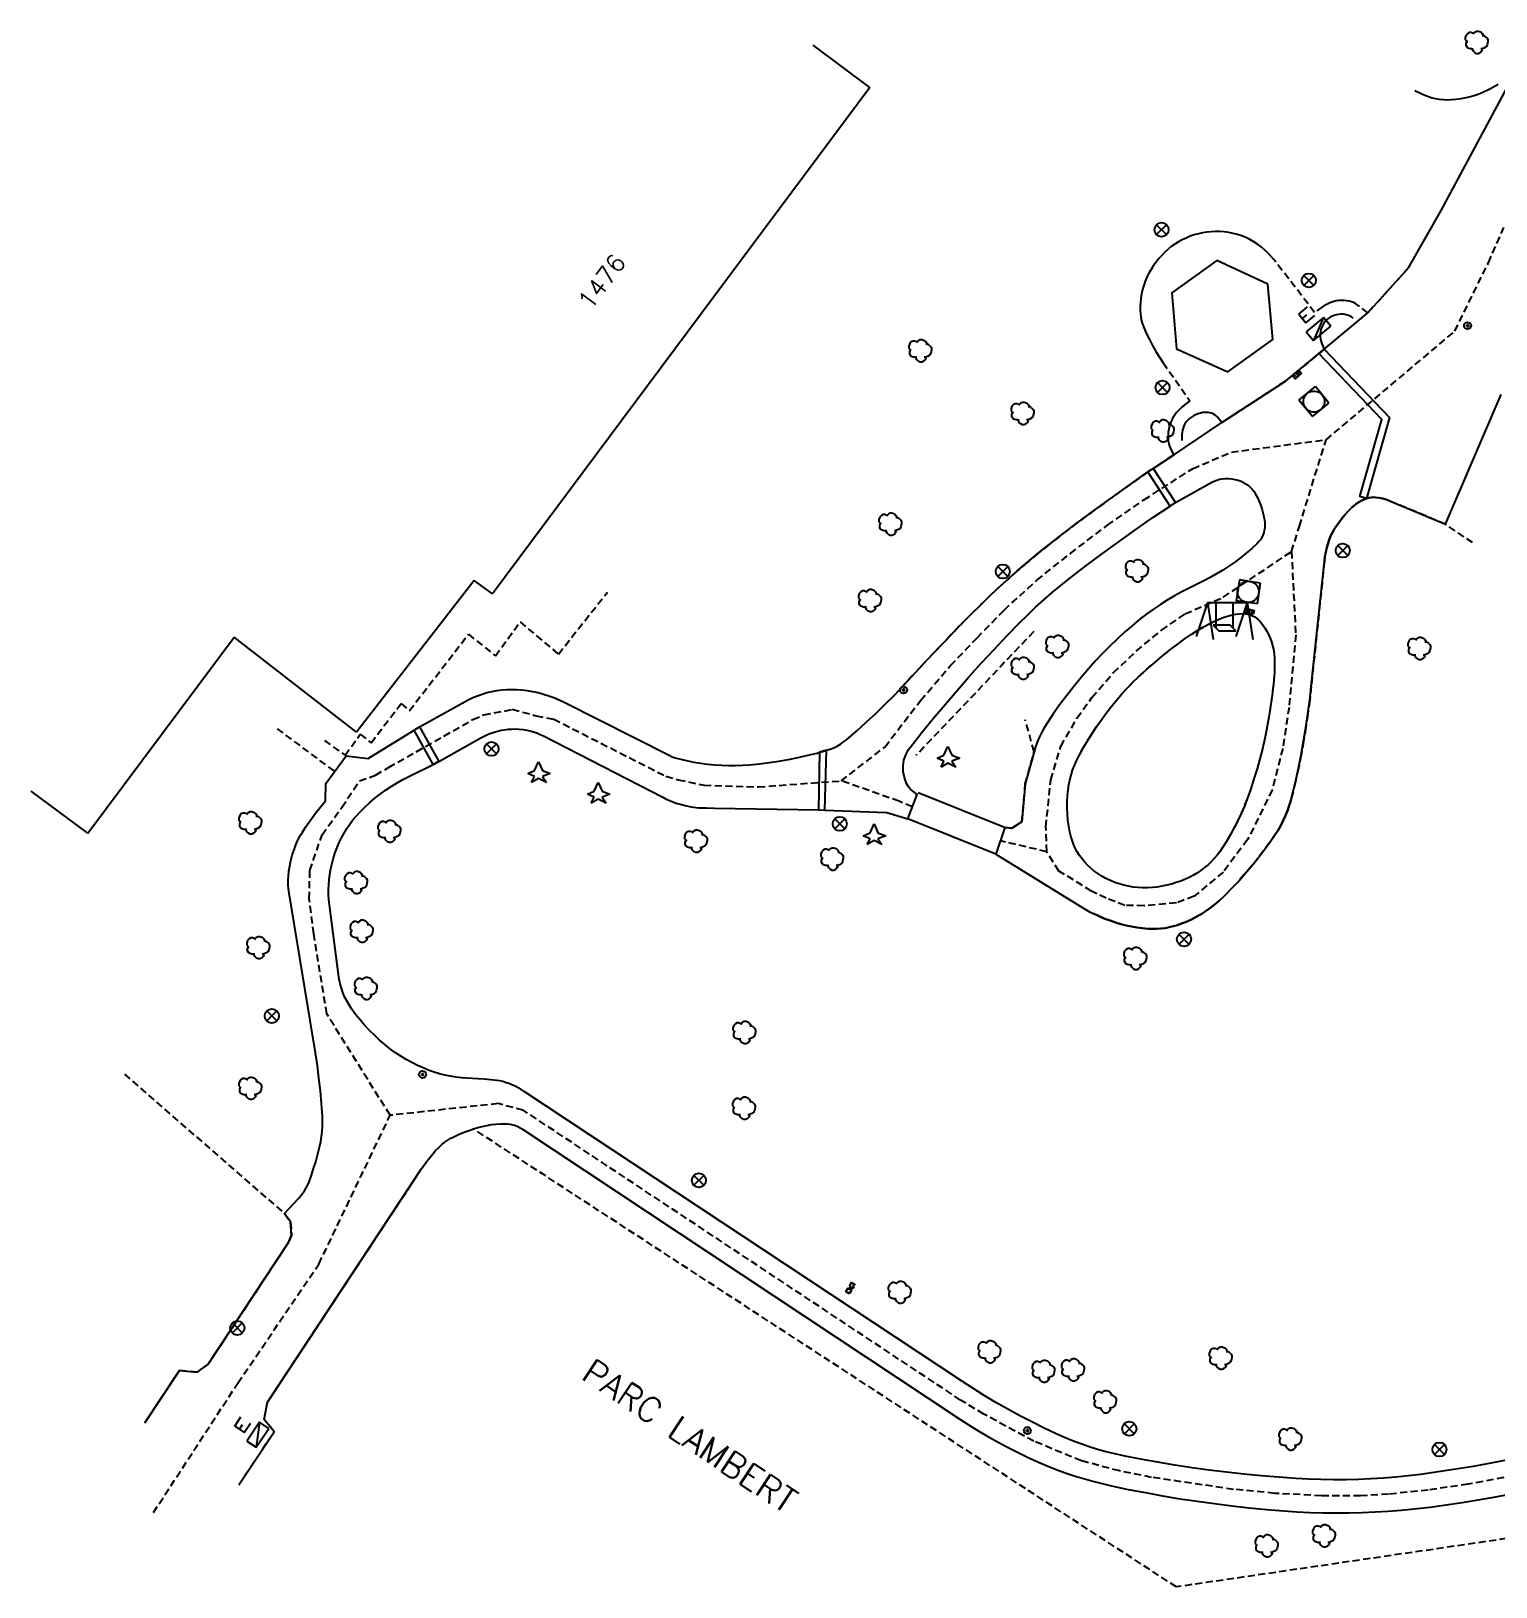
# Model space of a CAD drawing. Header units: millimetres. Extents: x 156012 to 156982, y 123000 to 124000.
# Drawn here: x 156310.9 to 156414.6, y 123862.1 to 123972.1 of the extents above; entities that cross this region are included whole.
import ezdxf
from ezdxf.enums import TextEntityAlignment as Align

# ---------------------------------------------------------------- set-up
doc = ezdxf.new("R2010")
doc.units = ezdxf.units.MM
doc.linetypes.add('DASHED', pattern=[0.75, 0.5, -0.25])
doc.layers.get('0').update_dxf_attribs({"linetype": 'CONTINUOUS'})
for name, color, linetype in [('W0004', 5, 'CONTINUOUS'), ('W0070', 7, 'DASHED'), ('W0071', 7, 'CONTINUOUS'), ('W0100', 7, 'CONTINUOUS'), ('W0103', 1, 'CONTINUOUS'), ('W0105', 7, 'CONTINUOUS'), ('W0112', 1, 'DASHED'), ('W0300', 7, 'CONTINUOUS'), ('W0301', 7, 'CONTINUOUS'), ('W0303', 7, 'CONTINUOUS'), ('W0400', 7, 'CONTINUOUS'), ('W0420', 7, 'CONTINUOUS'), ('W0425', 7, 'CONTINUOUS'), ('W0430', 7, 'CONTINUOUS'), ('W0469', 7, 'CONTINUOUS'), ('W0856', 7, 'CONTINUOUS'), ('W0927', 7, 'CONTINUOUS'), ('W0989', 7, 'CONTINUOUS'), ('W0991', 7, 'CONTINUOUS')]:
    doc.layers.add(name, color=color, linetype=linetype)
doc.styles.get("Standard").update_dxf_attribs({"font": 'romans.shx', "width": 0.85})

# ---------------------------------------------------------------- blocks, each defined once
blk = doc.blocks.new('T856')
for p, q in [((-0.125, 0), (0.125, 0)), ((0, 0.125), (0, -0.125))]:
    blk.add_line(p, q)
blk.add_ellipse((0, 0), major_axis=(-0.177, 0.177), ratio=1, start_param=3.9269908, end_param=10.2101761)
blk = doc.blocks.new('T300')
for p, q in [((-0.8, 0.51), (-0.86, 0.34)), ((-0.86, 0.34), (-0.86, 0.17)), ((-0.86, 0.17), (-0.74, 0.06)), ((-0.69, 0.63), (-0.8, 0.51)), ((-0.8, -0.06), (-0.74, 0.06)), ((-0.74, 0.06), (-0.69, 0.11)), ((-0.57, 0.69), (-0.69, 0.63)), ((-0.46, 0.69), (-0.57, 0.69)), ((-0.29, 0.63), (-0.46, 0.69)), ((-0.29, 0.63), (-0.17, 0.74)), ((-0.23, 0.57), (-0.29, 0.63)), ((-0.17, 0.74), (-0.06, 0.8)), ((-0.06, 0.8), (0.06, 0.8)), ((0.06, 0.8), (0.23, 0.74)), ((0.23, 0.74), (0.34, 0.63)), ((0.34, 0.63), (0.4, 0.51)), ((0.46, 0.46), (0.34, 0.46)), ((0.4, 0.51), (0.4, 0.46)), ((0.57, 0.4), (0.46, 0.46)), ((0.57, 0.4), (0.69, 0.29)), ((0.69, 0.29), (0.74, 0.17)), ((0.74, 0.06), (0.69, -0.17)), ((0.74, 0.17), (0.74, 0.06)), ((-0.8, -0.17), (-0.8, -0.06)), ((-0.8, -0.23), (-0.8, -0.17)), ((-0.74, -0.34), (-0.8, -0.23)), ((-0.69, -0.4), (-0.74, -0.34)), ((-0.51, -0.46), (-0.69, -0.4)), ((-0.4, -0.46), (-0.51, -0.46)), ((-0.4, -0.46), (-0.34, -0.46)), ((-0.34, -0.46), (-0.34, -0.4)), ((-0.34, -0.51), (-0.34, -0.46)), ((-0.29, -0.63), (-0.34, -0.51)), ((-0.17, -0.74), (-0.29, -0.63)), ((-0.06, -0.8), (-0.17, -0.74)), ((0.06, -0.8), (-0.06, -0.8)), ((0.17, -0.74), (0.06, -0.8)), ((0.23, -0.69), (0.17, -0.74)), ((0.29, -0.46), (0.23, -0.46)), ((0.29, -0.63), (0.23, -0.69)), ((0.46, -0.4), (0.29, -0.46)), ((0.34, -0.51), (0.29, -0.63)), ((0.34, -0.51), (0.34, -0.46)), ((0.57, -0.34), (0.46, -0.4)), ((0.63, -0.29), (0.57, -0.34)), ((0.69, -0.17), (0.63, -0.29))]:
    blk.add_line(p, q)
blk = doc.blocks.new('T469')
at = {"color": 0, "linetype": 'Continuous', "flags": 128}
for points in [[(-0.35, 0.35), (0.35, -0.35)], [(-0.35, -0.35), (0.35, 0.35)]]:
    blk.add_lwpolyline(points, dxfattribs=at)
at = {"color": 0, "linetype": 'Continuous'}
blk.add_circle((0, 0), 0.5, dxfattribs=at)
blk = doc.blocks.new('T420')
for p, q in [((0.75, 0.75), (-0.75, 0.75)), ((-0.75, 0.75), (-0.75, -0.75)), ((0.75, 0.75), (0.75, -0.75)), ((0.75, -0.75), (-0.75, -0.75))]:
    blk.add_line(p, q)
blk.add_ellipse((0, 0), major_axis=(-0.53, 0.53), ratio=1, start_param=3.926991, end_param=10.210176)
blk = doc.blocks.new('T400')
for p, q in [((-0.15, 0.3), (0.15, 0.3)), ((-0.15, -0.25), (-0.15, 0.3)), ((-0.15, 0.15), (0.15, 0.15)), ((-0.15, 0), (0.15, 0)), ((0.15, 0.3), (0.15, -0.25)), ((-0.15, -0.15), (0.15, -0.15)), ((-0.15, -0.25), (-0.15, -0.3)), ((-0.15, -0.3), (0.15, -0.3)), ((0.15, -0.3), (0.15, -0.25))]:
    blk.add_line(p, q)
blk = doc.blocks.new('t430')
at = {"flags": 128}
for points in [[(-0.4, 2.1), (0.4, 2.1)], [(-0.4, 2.1), (-0.4, 1.3)], [(-0.4, 1.7), (0, 1.7)], [(-0.4, 1.3), (0.4, 1.3)], [(0.8, 0.8), (-0.8, 0.8)], [(-0.8, 0.8), (-0.8, 0)], [(0.8, 0.8), (-0.8, 0)], [(-0.8, 0), (0.8, 0)], [(0.8, 0), (0.8, 0.8)]]:
    blk.add_lwpolyline(points, dxfattribs=at)
blk = doc.blocks.new('T301')
for p, q in [((-0.8, 0.51), (-0.86, 0.34)), ((-0.86, 0.34), (-0.86, 0.17)), ((-0.86, 0.17), (-0.74, 0.06)), ((-0.69, 0.63), (-0.8, 0.51)), ((-0.8, -0.06), (-0.74, 0.06)), ((-0.74, 0.06), (-0.69, 0.11)), ((-0.57, 0.69), (-0.69, 0.63)), ((-0.46, 0.69), (-0.57, 0.69)), ((-0.29, 0.63), (-0.46, 0.69)), ((-0.29, 0.63), (-0.17, 0.74)), ((-0.23, 0.57), (-0.29, 0.63)), ((-0.17, 0.74), (-0.06, 0.8)), ((-0.06, 0.8), (0.06, 0.8)), ((0.06, 0.8), (0.23, 0.74)), ((0.23, 0.74), (0.34, 0.63)), ((0.34, 0.63), (0.4, 0.51)), ((0.46, 0.46), (0.34, 0.46)), ((0.4, 0.51), (0.4, 0.46)), ((0.57, 0.4), (0.46, 0.46)), ((0.57, 0.4), (0.69, 0.29)), ((0.69, 0.29), (0.74, 0.17)), ((0.74, 0.06), (0.69, -0.17)), ((0.74, 0.17), (0.74, 0.06)), ((-0.8, -0.17), (-0.8, -0.06)), ((-0.8, -0.23), (-0.8, -0.17)), ((-0.74, -0.34), (-0.8, -0.23)), ((-0.69, -0.4), (-0.74, -0.34)), ((-0.51, -0.46), (-0.69, -0.4)), ((-0.4, -0.46), (-0.51, -0.46)), ((-0.4, -0.46), (-0.34, -0.46)), ((-0.34, -0.46), (-0.34, -0.4)), ((-0.34, -0.51), (-0.34, -0.46)), ((-0.29, -0.63), (-0.34, -0.51)), ((-0.17, -0.74), (-0.29, -0.63)), ((-0.06, -0.8), (-0.17, -0.74)), ((0.06, -0.8), (-0.06, -0.8)), ((0.17, -0.74), (0.06, -0.8)), ((0.23, -0.69), (0.17, -0.74)), ((0.29, -0.46), (0.23, -0.46)), ((0.29, -0.63), (0.23, -0.69)), ((0.46, -0.4), (0.29, -0.46)), ((0.34, -0.51), (0.29, -0.63)), ((0.34, -0.51), (0.34, -0.46)), ((0.57, -0.34), (0.46, -0.4)), ((0.63, -0.29), (0.57, -0.34)), ((0.69, -0.17), (0.63, -0.29))]:
    blk.add_line(p, q)
blk = doc.blocks.new('T303')
for p, q in [((-0.77, 0), (-0.28, 0.21)), ((-0.28, -0.21), (-0.77, 0)), ((-0.28, 0.21), (0, 0.83)), ((0, 0.83), (0.28, 0.21)), ((0.28, 0.21), (0.83, 0)), ((0.83, 0), (0.28, -0.21)), ((-0.49, -0.63), (-0.28, -0.21)), ((0, -0.35), (-0.49, -0.63)), ((0.56, -0.63), (0, -0.35)), ((0.28, -0.21), (0.56, -0.63))]:
    blk.add_line(p, q)
blk = doc.blocks.new('T425')
for p, q in [((-0.15, 0.6), (0.15, 0.6)), ((-0.15, 0.6), (-0.15, 0.3)), ((-0.15, 0.3), (0.15, 0.3)), ((-0.15, 0.15), (0.15, 0.15)), ((-0.15, -0.15), (-0.15, 0.15)), ((0, 0.45), (0.15, 0.45)), ((0.15, 0.45), (0.15, 0.3)), ((0.15, 0.15), (0.15, -0.15)), ((0.15, -0.15), (-0.15, -0.15))]:
    blk.add_line(p, q)
blk.add_ellipse((0, 0), major_axis=(-0.106, 0.106), ratio=1, start_param=3.926991, end_param=10.210176)
blk = doc.blocks.new('T927')
for p, q in [((-1.4, 1.4), (-2.2, -1)), ((-1.4, 1.4), (-1, -1.2)), ((-1.4, 1.4), (1.4, 1.4)), ((-0.8, 1.4), (-0.8, -0.4)), ((0.4, 1.4), (0.4, -0.4)), ((1.4, 1.4), (0.6, -1)), ((1.4, 1.4), (1.8, -1.2)), ((-1, -0.2), (-0.6, -0.6)), ((0.2, -0.2), (-1, -0.2)), ((-0.6, -0.6), (0.6, -0.6)), ((0.6, -0.6), (0.2, -0.2))]:
    blk.add_line(p, q)

msp = doc.modelspace()

# ---------------------------------------------------------------- linework, layer by layer
at = {"layer": 'W0004'}
for points in [[(156402.04, 123949.33), (156402.42, 123949.64), (156407.04, 123944.81), (156405.42, 123939.08), (156404.94, 123939.22), (156406.49, 123944.67)], [(156390.31, 123941.21), (156391.89, 123938.8), (156391.52, 123938.55), (156389.95, 123940.96)], [(156338.41, 123922.92), (156339.79, 123920.48), (156339.39, 123920.27), (156338.03, 123922.7)], [(156367.09, 123917.04), (156367.22, 123921.27), (156366.71, 123921.13), (156366.65, 123917.05)]]:
    msp.add_lwpolyline(points, close=True, dxfattribs=at)
at = {"layer": 'W0070'}
for points in [[(156319.59, 123867.35), (156325.57, 123876.51), (156331.3, 123884.93), (156336.34, 123895.45), (156331.86, 123902.63), (156330.94, 123908.28), (156330.62, 123910.76), (156330.66, 123912.77), (156331.52, 123915.29), (156332.92, 123917.23), (156334.17, 123919.11), (156335.31, 123919.51), (156336.23, 123920.06), (156342.2, 123923.44), (156342.97, 123923.79), (156344.44, 123924.05), (156344.98, 123924.17), (156346.66, 123923.72), (156347.91, 123923.48), (156355.85, 123919.43), (156356.72, 123919.19), (156358.56, 123918.8), (156362.37, 123918.68), (156368.25, 123919.11), (156371.33, 123921.5), (156373.87, 123924.8), (156375.99, 123927.27), (156377.86, 123929.22), (156379.77, 123931.19), (156382.09, 123933.3), (156384.46, 123935.2), (156387.08, 123937.19), (156389.66, 123938.99), (156393.11, 123941.19), (156395.85, 123942.37), (156402.55, 123943.24), (156411.66, 123950.92), (156414.03, 123955.76), (156415.13, 123958.25)], [(156400.11, 123935.33), (156400.4, 123929.44), (156399.93, 123924.31), (156399.48, 123921.41), (156398.74, 123918.48), (156397, 123914.95), (156395.27, 123912.66), (156393.22, 123910.95), (156391.96, 123910.47), (156389.67, 123910.27), (156388.32, 123910.3), (156387, 123910.8), (156385.95, 123911.31), (156383.65, 123912.73), (156382.79, 123914.1), (156382.73, 123915.85), (156383.07, 123919.18), (156383.78, 123921.55), (156384.93, 123923.54), (156385.98, 123925), (156387.5, 123926.75), (156389.12, 123928.29), (156390.91, 123929.77), (156392.58, 123930.92), (156395.28, 123932.1), (156400.11, 123935.33), (156400.66, 123937.12), (156402.55, 123943.24)], [(156373.29, 123917.28), (156372.34, 123917.67), (156368.25, 123919.11)], [(156382.79, 123914.1), (156379.51, 123914.86)], [(156415.12, 123869.82), (156412.6, 123869.36), (156409.77, 123868.94), (156406.97, 123868.65), (156404.99, 123868.53), (156402.22, 123868.54), (156398.92, 123868.71), (156396, 123868.99), (156390.21, 123869.84), (156387.93, 123870.3), (156385.24, 123871.01), (156381.87, 123872.4), (156378.34, 123874.31), (156376.69, 123875.31), (156345.76, 123895.81), (156343.98, 123896.28), (156336.34, 123895.45)]]:
    msp.add_lwpolyline(points, dxfattribs=at)
at = {"layer": 'W0071'}
for points in [[(156318.98, 123873.69), (156321.43, 123877.4), (156322.69, 123877.28), (156323.47, 123877.85), (156329.15, 123886.45), (156329.37, 123886.98), (156329.29, 123887.92), (156328.86, 123888.5), (156329.86, 123889.57), (156330.01, 123889.74), (156330.15, 123889.93), (156330.28, 123890.12), (156330.4, 123890.32), (156330.51, 123890.53), (156330.6, 123890.75), (156330.77, 123891.21), (156330.93, 123891.68), (156331.08, 123892.15), (156331.21, 123892.63), (156331.33, 123893.11), (156331.43, 123893.59), (156331.49, 123893.95), (156331.53, 123894.3), (156331.56, 123894.66), (156331.56, 123895.02), (156331.55, 123895.38), (156331.49, 123896.28), (156331.41, 123897.18), (156331.3, 123898.08), (156331.19, 123898.98), (156331.05, 123899.87), (156329.2, 123911.17), (156329.16, 123911.47), (156329.13, 123911.78), (156329.13, 123912.09), (156329.14, 123912.4), (156329.18, 123912.71), (156329.24, 123913.1), (156329.32, 123913.48), (156329.42, 123913.86), (156329.54, 123914.23), (156329.68, 123914.59), (156329.77, 123914.83), (156329.88, 123915.05), (156330, 123915.27), (156330.13, 123915.49), (156330.35, 123915.83), (156330.58, 123916.17), (156330.82, 123916.5), (156331.07, 123916.82), (156331.76, 123917.69), (156331.8, 123918.92), (156333.23, 123920.88), (156334.79, 123920.7), (156338.03, 123922.7), (156338.41, 123922.92), (156341.64, 123924.73), (156341.91, 123924.87), (156342.19, 123925), (156342.51, 123925.13), (156342.85, 123925.25), (156343.19, 123925.35), (156343.53, 123925.43), (156343.88, 123925.5), (156344.23, 123925.54), (156344.58, 123925.57), (156344.93, 123925.58), (156345.29, 123925.58), (156345.64, 123925.55), (156346.03, 123925.5), (156346.42, 123925.44), (156346.8, 123925.35), (156347.18, 123925.25), (156347.56, 123925.13), (156347.93, 123925), (156348.29, 123924.84), (156348.64, 123924.68), (156356.07, 123920.92), (156356.25, 123920.84), (156356.42, 123920.77), (156356.6, 123920.72), (156357.01, 123920.61), (156357.41, 123920.52), (156357.82, 123920.44), (156358.31, 123920.36), (156358.8, 123920.29), (156359.3, 123920.24), (156359.79, 123920.21), (156360.29, 123920.2), (156360.78, 123920.2), (156361.28, 123920.22), (156361.77, 123920.25), (156362.46, 123920.32), (156363.15, 123920.41), (156363.83, 123920.51), (156364.52, 123920.63), (156365.2, 123920.76), (156365.88, 123920.92), (156366.55, 123921.08), (156367.22, 123921.27), (156367.47, 123921.35), (156367.72, 123921.45), (156367.97, 123921.57), (156368.2, 123921.71), (156368.42, 123921.86), (156368.63, 123922.02), (156369.33, 123922.63), (156370.02, 123923.25), (156370.7, 123923.88), (156371.36, 123924.53), (156372.01, 123925.18), (156372.65, 123925.86), (156373.79, 123927.09), (156374.71, 123928.08), (156375.65, 123929.05), (156376.58, 123930.02), (156377.53, 123930.99), (156378.12, 123931.57), (156378.72, 123932.15), (156379.33, 123932.73), (156379.95, 123933.29), (156380.68, 123933.94), (156381.43, 123934.58), (156382.18, 123935.21), (156382.95, 123935.82), (156383.72, 123936.43), (156384.95, 123937.36), (156386.19, 123938.28), (156387.43, 123939.18), (156388.69, 123940.08), (156389.95, 123940.96), (156390.31, 123941.21), (156391.76, 123942.16), (156395.17, 123944.45), (156399.67, 123947.39), (156402.42, 123949.64), (156405.5, 123952.21), (156408.38, 123955.39), (156410.69, 123959.46), (156416.37, 123970.04)], [(156415.43, 123871.09), (156414.2, 123870.85), (156412.96, 123870.62), (156411.73, 123870.41), (156410.49, 123870.22), (156409.24, 123870.05), (156408.37, 123869.95), (156407.49, 123869.86), (156406.61, 123869.79), (156405.72, 123869.73), (156404.84, 123869.7), (156403.96, 123869.67), (156403.07, 123869.67), (156402.19, 123869.68), (156401.31, 123869.71), (156400.42, 123869.76), (156399.19, 123869.85), (156397.97, 123869.95), (156396.74, 123870.07), (156395.51, 123870.2), (156394.29, 123870.35), (156393.07, 123870.52), (156391.85, 123870.71), (156390.64, 123870.91), (156389.42, 123871.13), (156388.21, 123871.36), (156387.6, 123871.5), (156386.99, 123871.65), (156386.39, 123871.81), (156385.79, 123872), (156385.2, 123872.2), (156384.62, 123872.42), (156384.04, 123872.66), (156383.46, 123872.92), (156382.6, 123873.33), (156381.73, 123873.76), (156380.88, 123874.2), (156380.04, 123874.66), (156379.2, 123875.14), (156378.37, 123875.63), (156377.56, 123876.14), (156376.75, 123876.66), (156345.81, 123897.14), (156345.61, 123897.27), (156345.39, 123897.39), (156345.18, 123897.51), (156344.96, 123897.61), (156344.74, 123897.7), (156344.51, 123897.78), (156344.31, 123897.84), (156344.1, 123897.88), (156343.89, 123897.92), (156343.44, 123897.97), (156342.99, 123898.01), (156342.54, 123898.04), (156341.77, 123898.07), (156341.38, 123898.1), (156340.99, 123898.14), (156340.6, 123898.21), (156340.21, 123898.29), (156339.83, 123898.38), (156339.46, 123898.5), (156339.09, 123898.63), (156338.67, 123898.8), (156338.27, 123898.98), (156337.87, 123899.18), (156337.48, 123899.4), (156337.1, 123899.63), (156336.72, 123899.88), (156336.36, 123900.14), (156335.97, 123900.45), (156335.59, 123900.77), (156335.23, 123901.11), (156334.87, 123901.46), (156334.53, 123901.82), (156334.21, 123902.2), (156333.9, 123902.59), (156333.61, 123902.99), (156333.43, 123903.26), (156333.27, 123903.55), (156333.12, 123903.84), (156333, 123904.14), (156332.89, 123904.44), (156332.8, 123904.76), (156332.73, 123905.07), (156332.68, 123905.4), (156332.04, 123910.35), (156332.01, 123910.71), (156331.99, 123911.06), (156331.99, 123911.41), (156332, 123911.77), (156332.03, 123912.12), (156332.08, 123912.52), (156332.15, 123912.91), (156332.24, 123913.29), (156332.34, 123913.67), (156332.46, 123914.05), (156332.59, 123914.4), (156332.74, 123914.75), (156332.9, 123915.09), (156333.08, 123915.42), (156333.28, 123915.74), (156333.49, 123916.05), (156333.71, 123916.35), (156333.95, 123916.63), (156334.21, 123916.91), (156334.55, 123917.25), (156334.9, 123917.57), (156335.26, 123917.88), (156335.64, 123918.17), (156336.02, 123918.45), (156336.42, 123918.72), (156336.83, 123918.97), (156337.24, 123919.2), (156337.67, 123919.42), (156339.39, 123920.27), (156339.79, 123920.48), (156342.76, 123922.15), (156342.99, 123922.27), (156343.23, 123922.38), (156343.47, 123922.48), (156343.71, 123922.56), (156343.95, 123922.63), (156344.19, 123922.69), (156344.43, 123922.73), (156344.68, 123922.76), (156344.94, 123922.77), (156345.21, 123922.78), (156345.47, 123922.76), (156345.74, 123922.74), (156346, 123922.7), (156346.25, 123922.64), (156346.49, 123922.58), (156346.72, 123922.5), (156346.96, 123922.4), (156347.18, 123922.29), (156355.62, 123917.95), (156355.87, 123917.82), (156356.13, 123917.71), (156356.39, 123917.61), (156356.65, 123917.51), (156356.94, 123917.43), (156357.22, 123917.36), (156357.51, 123917.3), (156357.8, 123917.25), (156357.98, 123917.22), (156358.16, 123917.21), (156358.73, 123917.19), (156359.29, 123917.17), (156366.65, 123917.05), (156367.09, 123917.04), (156371.47, 123916.87), (156372.96, 123916.43), (156373.63, 123918.14), (156373.21, 123918.48), (156373.11, 123918.58), (156373.01, 123918.68), (156372.93, 123918.8), (156372.87, 123918.93), (156372.79, 123919.13), (156372.73, 123919.34), (156372.68, 123919.55), (156372.64, 123919.76), (156372.63, 123919.97), (156372.63, 123920.17), (156372.65, 123920.37), (156372.69, 123920.57), (156372.75, 123920.77), (156372.82, 123920.96), (156372.91, 123921.14), (156373.01, 123921.32), (156373.13, 123921.48), (156373.94, 123922.51), (156374.76, 123923.52), (156375.6, 123924.52), (156376.45, 123925.51), (156377.31, 123926.49), (156378.18, 123927.46), (156379.06, 123928.41), (156379.96, 123929.36), (156380.87, 123930.29), (156381.43, 123930.84), (156382, 123931.39), (156382.58, 123931.91), (156383.18, 123932.43), (156383.78, 123932.93), (156384.4, 123933.42), (156385.56, 123934.31), (156386.73, 123935.19), (156387.91, 123936.05), (156389.1, 123936.9), (156390.3, 123937.73), (156391.52, 123938.55), (156391.89, 123938.8), (156394.46, 123940.23), (156394.64, 123940.31), (156394.83, 123940.39), (156395.02, 123940.44), (156395.22, 123940.48), (156395.42, 123940.49), (156395.65, 123940.49), (156395.88, 123940.47), (156396.1, 123940.43), (156396.32, 123940.38), (156396.54, 123940.3), (156396.71, 123940.22), (156396.88, 123940.13), (156397.04, 123940.02), (156397.18, 123939.89), (156397.32, 123939.75), (156397.44, 123939.6), (156397.54, 123939.44), (156397.69, 123939.16), (156397.82, 123938.88), (156397.93, 123938.59), (156398.03, 123938.29), (156398.1, 123937.99), (156398.17, 123937.68), (156398.21, 123937.38), (156398.22, 123937.19), (156398.21, 123937.01), (156398.18, 123936.83), (156398.14, 123936.66), (156398.08, 123936.49), (156398, 123936.33), (156397.9, 123936.17), (156397.79, 123936.03), (156397.67, 123935.9), (156397.29, 123935.55), (156396.9, 123935.21), (156396.5, 123934.89), (156396.09, 123934.59), (156395.67, 123934.29), (156395.24, 123934.01), (156394.8, 123933.75), (156394.35, 123933.5), (156393.9, 123933.26), (156392.86, 123932.75), (156392.34, 123932.49), (156391.83, 123932.2), (156391.32, 123931.9), (156390.83, 123931.59), (156390.34, 123931.26), (156389.87, 123930.92), (156389.41, 123930.56), (156388.85, 123930.1), (156388.3, 123929.62), (156387.77, 123929.14), (156387.25, 123928.64), (156386.74, 123928.12), (156386.24, 123927.6), (156385.76, 123927.06), (156385.22, 123926.43), (156384.7, 123925.79), (156384.2, 123925.14), (156383.7, 123924.48), (156383.23, 123923.8), (156382.77, 123923.12), (156382.58, 123922.82), (156382.41, 123922.5), (156382.25, 123922.18), (156382.11, 123921.85), (156381.99, 123921.51), (156381.89, 123921.17), (156381.27, 123918.89), (156381.03, 123916.2), (156380.33, 123915.76), (156379.83, 123915.8), (156379.19, 123913.93), (156385.77, 123909.87), (156386.55, 123909.51), (156386.91, 123909.36), (156387.27, 123909.22), (156387.65, 123909.09), (156388.02, 123908.98), (156388.4, 123908.88), (156388.79, 123908.8), (156389.17, 123908.74), (156389.56, 123908.69), (156389.95, 123908.65), (156390.26, 123908.64), (156390.56, 123908.65), (156390.86, 123908.67), (156391.16, 123908.7), (156391.46, 123908.76), (156391.75, 123908.82), (156392.04, 123908.91), (156392.33, 123909.01), (156392.61, 123909.12), (156392.99, 123909.29), (156393.35, 123909.48), (156393.71, 123909.69), (156394.06, 123909.91), (156394.39, 123910.15), (156394.72, 123910.41), (156395.03, 123910.67), (156395.33, 123910.95), (156395.83, 123911.46), (156396.32, 123911.97), (156396.79, 123912.5), (156397.25, 123913.04), (156397.7, 123913.59), (156398.13, 123914.15), (156398.54, 123914.72), (156398.94, 123915.31), (156399.15, 123915.63), (156399.34, 123915.96), (156399.51, 123916.3), (156399.67, 123916.65), (156399.82, 123917), (156399.95, 123917.36), (156400.06, 123917.73), (156400.16, 123918.1), (156400.39, 123919.05), (156400.59, 123920), (156400.79, 123920.96), (156400.96, 123921.92), (156401.12, 123922.89), (156401.26, 123923.85), (156401.39, 123924.82), (156401.5, 123925.79), (156402.43, 123934.64), (156402.47, 123934.96), (156402.53, 123935.29), (156402.6, 123935.61), (156402.69, 123935.93), (156402.77, 123936.17), (156402.87, 123936.41), (156402.99, 123936.64), (156403.11, 123936.87), (156403.29, 123937.15), (156403.49, 123937.43), (156403.69, 123937.69), (156403.91, 123937.95), (156404.13, 123938.2), (156404.37, 123938.44), (156404.52, 123938.57), (156404.69, 123938.7), (156404.86, 123938.82), (156405.04, 123938.92), (156405.22, 123939.01), (156405.42, 123939.08), (156405.57, 123939.13), (156405.74, 123939.16), (156405.9, 123939.17), (156406.07, 123939.16), (156406.31, 123939.13), (156406.56, 123939.08), (156406.79, 123939.01), (156407.03, 123938.92), (156410.99, 123937.27), (156414.93, 123946.45)], [(156325.63, 123869.32), (156328.14, 123873.07), (156327.43, 123873.94), (156327.67, 123875.16), (156338.54, 123891.64), (156338.77, 123891.98), (156339.02, 123892.32), (156339.28, 123892.64), (156339.56, 123892.95), (156339.85, 123893.24), (156340.02, 123893.41), (156340.22, 123893.56), (156340.42, 123893.7), (156340.63, 123893.83), (156340.84, 123893.94), (156341.17, 123894.09), (156341.51, 123894.23), (156341.87, 123894.36), (156342.23, 123894.49), (156342.54, 123894.59), (156342.86, 123894.67), (156343.18, 123894.73), (156343.5, 123894.79), (156343.82, 123894.82), (156344.14, 123894.84), (156344.47, 123894.85), (156344.65, 123894.84), (156344.84, 123894.82), (156345.02, 123894.78), (156345.2, 123894.72), (156345.37, 123894.66), (156345.54, 123894.57), (156345.7, 123894.48), (156376.64, 123873.96), (156377.3, 123873.53), (156377.98, 123873.11), (156378.66, 123872.71), (156379.36, 123872.32), (156380.06, 123871.95), (156380.77, 123871.59), (156381.48, 123871.25), (156382.21, 123870.92), (156382.83, 123870.65), (156383.46, 123870.4), (156384.1, 123870.17), (156384.74, 123869.95), (156385.39, 123869.75), (156386.04, 123869.57), (156386.7, 123869.4), (156387.36, 123869.25), (156388.56, 123868.99), (156389.78, 123868.76), (156390.99, 123868.54), (156392.21, 123868.33), (156393.43, 123868.15), (156394.65, 123867.98), (156395.88, 123867.83), (156397.1, 123867.69), (156398.33, 123867.57), (156399.56, 123867.47), (156400.48, 123867.41), (156401.4, 123867.36), (156402.33, 123867.33), (156403.25, 123867.32), (156404.17, 123867.33), (156405.1, 123867.35), (156406.02, 123867.39), (156406.94, 123867.45), (156407.86, 123867.52), (156408.78, 123867.61), (156409.91, 123867.74), (156411.04, 123867.89), (156412.17, 123868.06), (156413.3, 123868.24), (156414.42, 123868.44), (156415.54, 123868.66)]]:
    msp.add_lwpolyline(points, dxfattribs=at)
msp.add_lwpolyline([(156396.67, 123930.94), (156396.84, 123930.93), (156397.01, 123930.9), (156397.18, 123930.86), (156397.34, 123930.79), (156397.5, 123930.71), (156397.64, 123930.62), (156397.77, 123930.51), (156397.89, 123930.38), (156398.06, 123930.17), (156398.22, 123929.94), (156398.36, 123929.71), (156398.48, 123929.46), (156398.59, 123929.21), (156398.69, 123928.95), (156398.76, 123928.69), (156398.82, 123928.42), (156398.87, 123928.09), (156398.9, 123927.76), (156398.91, 123927.43), (156398.91, 123927.1), (156398.89, 123926.77), (156398.82, 123925.97), (156398.73, 123925.18), (156398.62, 123924.4), (156398.5, 123923.61), (156398.36, 123922.83), (156398.21, 123922.1), (156398.05, 123921.38), (156397.87, 123920.67), (156397.67, 123919.95), (156397.45, 123919.25), (156397.22, 123918.55), (156396.97, 123917.85), (156396.77, 123917.33), (156396.55, 123916.81), (156396.31, 123916.31), (156396.06, 123915.81), (156395.79, 123915.31), (156395.51, 123914.83), (156395.21, 123914.36), (156395.04, 123914.1), (156394.85, 123913.85), (156394.64, 123913.62), (156394.43, 123913.39), (156394.2, 123913.18), (156393.96, 123912.97), (156393.71, 123912.79), (156393.45, 123912.61), (156393.18, 123912.45), (156392.91, 123912.3), (156392.6, 123912.16), (156392.28, 123912.02), (156391.95, 123911.91), (156391.62, 123911.81), (156391.28, 123911.72), (156390.94, 123911.66), (156390.6, 123911.6), (156390.26, 123911.57), (156389.91, 123911.55), (156389.57, 123911.55), (156389.23, 123911.56), (156388.9, 123911.6), (156388.57, 123911.65), (156388.24, 123911.73), (156387.91, 123911.82), (156387.6, 123911.93), (156387.29, 123912.06), (156386.98, 123912.2), (156386.69, 123912.37), (156386.41, 123912.55), (156386.13, 123912.75), (156385.9, 123912.94), (156385.68, 123913.14), (156385.48, 123913.36), (156385.29, 123913.59), (156385.11, 123913.84), (156384.95, 123914.09), (156384.81, 123914.36), (156384.69, 123914.63), (156384.58, 123914.91), (156384.49, 123915.2), (156384.42, 123915.49), (156384.35, 123915.91), (156384.29, 123916.34), (156384.26, 123916.76), (156384.24, 123917.19), (156384.24, 123917.62), (156384.26, 123918.04), (156384.3, 123918.47), (156384.36, 123918.82), (156384.43, 123919.17), (156384.51, 123919.52), (156384.62, 123919.86), (156384.75, 123920.2), (156384.89, 123920.53), (156385.05, 123920.85), (156385.35, 123921.4), (156385.67, 123921.93), (156386, 123922.46), (156386.34, 123922.99), (156386.7, 123923.5), (156387.06, 123924), (156387.41, 123924.44), (156387.76, 123924.87), (156388.12, 123925.28), (156388.5, 123925.69), (156388.89, 123926.09), (156389.29, 123926.47), (156389.85, 123926.98), (156390.41, 123927.47), (156390.99, 123927.95), (156391.57, 123928.42), (156392.17, 123928.87), (156392.58, 123929.18), (156393.01, 123929.46), (156393.44, 123929.74), (156393.89, 123930), (156394.34, 123930.25), (156394.66, 123930.41), (156394.99, 123930.55), (156395.32, 123930.68), (156395.66, 123930.79), (156395.91, 123930.85), (156396.16, 123930.9), (156396.41, 123930.93)], close=True, dxfattribs=at)
at = {"layer": 'W0100'}
for points in [[(156370.28, 123968.15), (156366.27, 123971.14)], [(156370.28, 123968.15), (156343.57, 123932.34)], [(156342.29, 123933.29), (156333.96, 123922.56)], [(156343.57, 123932.34), (156342.29, 123933.29)], [(156314.95, 123915.4), (156325.31, 123929.27)], [(156333.96, 123922.56), (156325.31, 123929.27)], [(156314.95, 123915.4), (156310.94, 123918.39)]]:
    msp.add_lwpolyline(points, dxfattribs=at)
at = {"layer": 'W0103'}
msp.add_lwpolyline([(156398.44, 123954.25), (156394.82, 123955.93), (156391.63, 123953.64), (156391.97, 123949.67), (156395.6, 123948.04), (156398.78, 123950.33)], close=True, dxfattribs=at)
at = {"layer": 'W0105'}
for points in [[(156379.92, 123915.76), (156373.69, 123918.26)], [(156379.19, 123913.93), (156372.96, 123916.43)]]:
    msp.add_lwpolyline(points, dxfattribs=at)
at = {"layer": 'W0112'}
for points in [[(156414.73, 123968.38), (156414.4, 123968.18), (156414.05, 123968), (156413.74, 123967.85), (156413.42, 123967.72), (156413.1, 123967.6), (156412.76, 123967.5), (156412.43, 123967.42), (156412.09, 123967.36), (156411.74, 123967.31), (156411.4, 123967.28), (156411.13, 123967.27), (156410.85, 123967.28), (156410.58, 123967.31), (156410.31, 123967.35), (156410.05, 123967.41), (156409.79, 123967.49), (156409.53, 123967.59), (156409.28, 123967.7), (156408.62, 123968.02)], [(156408.38, 123955.39), (156405.5, 123952.21), (156404.89, 123952.7), (156404.76, 123952.79), (156404.63, 123952.87), (156404.48, 123952.94), (156404.34, 123953), (156404.18, 123953.04), (156404, 123953.07), (156403.82, 123953.09), (156403.63, 123953.1), (156403.45, 123953.09), (156403.26, 123953.06), (156403.11, 123953.03), (156402.96, 123952.98), (156402.82, 123952.93), (156402.64, 123952.84), (156402.47, 123952.75), (156402.3, 123952.64), (156401.74, 123952.25), (156398.85, 123955.99), (156398.65, 123956.23), (156398.43, 123956.46), (156398.2, 123956.68), (156397.96, 123956.89), (156397.7, 123957.07), (156397.43, 123957.25), (156397.16, 123957.4), (156396.87, 123957.54), (156396.58, 123957.66), (156396.28, 123957.76), (156395.97, 123957.84), (156395.66, 123957.9), (156395.35, 123957.94), (156395.04, 123957.96), (156394.73, 123957.97), (156394.43, 123957.95), (156394.12, 123957.92), (156393.82, 123957.87), (156393.52, 123957.81), (156393.23, 123957.73), (156392.94, 123957.63), (156392.66, 123957.51), (156392.38, 123957.38), (156392.11, 123957.23), (156391.85, 123957.07), (156391.6, 123956.9), (156391.37, 123956.71), (156391.14, 123956.5), (156390.92, 123956.28), (156390.71, 123956.05), (156390.52, 123955.81), (156390.34, 123955.56), (156390.17, 123955.29), (156390.02, 123955.02), (156389.88, 123954.74), (156389.76, 123954.46), (156389.66, 123954.16), (156389.57, 123953.87), (156389.5, 123953.56), (156389.45, 123953.26), (156389.42, 123952.95), (156389.4, 123952.64), (156389.4, 123952.39), (156389.42, 123952.14), (156389.45, 123951.9), (156389.5, 123951.65), (156389.57, 123951.41), (156389.66, 123951.18), (156389.85, 123950.74), (156390.06, 123950.32), (156390.28, 123949.9), (156390.51, 123949.48), (156390.76, 123949.08), (156391.03, 123948.69), (156392.91, 123946), (156392.51, 123945.68), (156392.32, 123945.52), (156392.14, 123945.34), (156391.98, 123945.16), (156391.83, 123944.96), (156391.72, 123944.79), (156391.62, 123944.61), (156391.54, 123944.42), (156391.48, 123944.22), (156391.43, 123944), (156391.39, 123943.77), (156391.37, 123943.54), (156391.37, 123943.32), (156391.39, 123943.14), (156391.42, 123942.96), (156391.47, 123942.79), (156391.54, 123942.63), (156391.76, 123942.16), (156390.31, 123941.21), (156389.95, 123940.96), (156388.69, 123940.08), (156387.43, 123939.18), (156386.19, 123938.28), (156384.95, 123937.36), (156383.72, 123936.43), (156382.95, 123935.82), (156382.18, 123935.21), (156381.43, 123934.58), (156380.68, 123933.94), (156379.95, 123933.29), (156379.33, 123932.73), (156378.72, 123932.15), (156378.12, 123931.57), (156377.53, 123930.99), (156376.58, 123930.02), (156375.65, 123929.05), (156374.71, 123928.08), (156373.79, 123927.09), (156372.65, 123925.86)], [(156404.47, 123951.84), (156404.34, 123951.93), (156404.2, 123952), (156404.05, 123952.05), (156403.9, 123952.09), (156403.74, 123952.12), (156403.59, 123952.12), (156403.43, 123952.11), (156403.28, 123952.08), (156403.12, 123952.04), (156402.98, 123951.98), (156402.84, 123951.91), (156402.71, 123951.82), (156402.59, 123951.72), (156402.48, 123951.6), (156402.39, 123951.48), (156402.31, 123951.34), (156402.24, 123951.2), (156402.18, 123951.04), (156402.15, 123950.88), (156402.14, 123950.72), (156402.14, 123950.54), (156402.16, 123950.36), (156402.2, 123950.19), (156402.26, 123950.03), (156402.42, 123949.64), (156399.67, 123947.39), (156395.17, 123944.45), (156394.86, 123944.83), (156394.77, 123944.92), (156394.67, 123945), (156394.57, 123945.07), (156394.45, 123945.12), (156394.32, 123945.15), (156394.2, 123945.17), (156394.02, 123945.17), (156393.84, 123945.16), (156393.66, 123945.13), (156393.49, 123945.08), (156393.32, 123945.01), (156393.16, 123944.93), (156393.02, 123944.84), (156392.89, 123944.74), (156392.77, 123944.62), (156392.66, 123944.5), (156392.57, 123944.36), (156392.49, 123944.22), (156392.43, 123944.07), (156392.39, 123943.92), (156392.36, 123943.76), (156392.35, 123943.6), (156392.35, 123943.19)], [(156412.92, 123935.96), (156410.99, 123937.27), (156407.03, 123938.92), (156406.79, 123939.01), (156406.56, 123939.08), (156406.31, 123939.13), (156406.07, 123939.16), (156405.9, 123939.17), (156405.74, 123939.16), (156405.57, 123939.13), (156405.42, 123939.08), (156405.22, 123939.01), (156405.04, 123938.92), (156404.86, 123938.82), (156404.69, 123938.7), (156404.52, 123938.57), (156404.37, 123938.44), (156404.13, 123938.2), (156403.91, 123937.95), (156403.69, 123937.69), (156403.49, 123937.43), (156403.29, 123937.15), (156403.11, 123936.87), (156402.99, 123936.64), (156402.87, 123936.41), (156402.77, 123936.17), (156402.69, 123935.93), (156402.6, 123935.61), (156402.53, 123935.29), (156402.47, 123934.96), (156402.43, 123934.64), (156401.5, 123925.79), (156401.39, 123924.82), (156401.26, 123923.85), (156401.12, 123922.89), (156400.96, 123921.92), (156400.79, 123920.96), (156400.59, 123920), (156400.39, 123919.05), (156400.16, 123918.1), (156400.06, 123917.73), (156399.95, 123917.36), (156399.82, 123917), (156399.67, 123916.65), (156399.51, 123916.3), (156399.34, 123915.96), (156399.15, 123915.63), (156398.94, 123915.31), (156398.54, 123914.72), (156398.13, 123914.15), (156397.7, 123913.59), (156397.25, 123913.04), (156396.79, 123912.5), (156396.32, 123911.97), (156395.83, 123911.46), (156395.33, 123910.95), (156395.03, 123910.67), (156394.72, 123910.41), (156394.39, 123910.15), (156394.06, 123909.91), (156393.71, 123909.69), (156393.35, 123909.48), (156392.99, 123909.29), (156392.61, 123909.12), (156392.33, 123909.01), (156392.04, 123908.91), (156391.75, 123908.82), (156391.46, 123908.76), (156391.16, 123908.7), (156390.86, 123908.67), (156390.56, 123908.65), (156390.26, 123908.64), (156389.95, 123908.65), (156389.56, 123908.69), (156389.17, 123908.74), (156388.79, 123908.8), (156388.4, 123908.88), (156388.02, 123908.98), (156387.65, 123909.09), (156387.27, 123909.22), (156386.91, 123909.36), (156386.55, 123909.51), (156385.77, 123909.87)], [(156331.69, 123921.96), (156333.16, 123920.92), (156334.23, 123922.41), (156334.99, 123921.8), (156337.12, 123924.58), (156337.71, 123924.08), (156341.88, 123929.48), (156343.79, 123927.95), (156345.53, 123930.35), (156348.25, 123928.07), (156351.71, 123932.46)], [(156381.87, 123929.67), (156373.55, 123920.91)], [(156513.26, 123927.36), (156442.03, 123869.42), (156391.96, 123862.09), (156342.23, 123894.49)], [(156379.83, 123915.8), (156380.33, 123915.76), (156381.03, 123916.2), (156381.27, 123918.89), (156381.89, 123921.17), (156381.27, 123923.43)], [(156332.37, 123919.81), (156328.35, 123922.81)], [(156317.55, 123898.35), (156328.86, 123888.5)], [(156325.63, 123869.32), (156328.14, 123873.07), (156327.43, 123873.94), (156327.67, 123875.16), (156338.54, 123891.64), (156338.77, 123891.98), (156339.02, 123892.32), (156339.28, 123892.64), (156339.56, 123892.95), (156339.85, 123893.24), (156340.02, 123893.41), (156340.22, 123893.56), (156340.42, 123893.7), (156340.63, 123893.83), (156340.84, 123893.94), (156341.17, 123894.09), (156341.51, 123894.23), (156341.87, 123894.36), (156342.23, 123894.49)], [(156328.86, 123888.5), (156329.29, 123887.92), (156329.37, 123886.98), (156329.15, 123886.45), (156323.47, 123877.85), (156322.69, 123877.28), (156321.43, 123877.4), (156318.98, 123873.69)]]:
    msp.add_lwpolyline(points, dxfattribs=at)
msp.add_lwpolyline([(156396.67, 123930.94), (156396.84, 123930.93), (156397.01, 123930.9), (156397.18, 123930.86), (156397.34, 123930.79), (156397.5, 123930.71), (156397.64, 123930.62), (156397.77, 123930.51), (156397.89, 123930.38), (156398.06, 123930.17), (156398.22, 123929.94), (156398.36, 123929.71), (156398.48, 123929.46), (156398.59, 123929.21), (156398.69, 123928.95), (156398.76, 123928.69), (156398.82, 123928.42), (156398.87, 123928.09), (156398.9, 123927.76), (156398.91, 123927.43), (156398.91, 123927.1), (156398.89, 123926.77), (156398.82, 123925.97), (156398.73, 123925.18), (156398.62, 123924.4), (156398.5, 123923.61), (156398.36, 123922.83), (156398.21, 123922.1), (156398.05, 123921.38), (156397.87, 123920.67), (156397.67, 123919.95), (156397.45, 123919.25), (156397.22, 123918.55), (156396.97, 123917.85), (156396.77, 123917.33), (156396.55, 123916.81), (156396.31, 123916.31), (156396.06, 123915.81), (156395.79, 123915.31), (156395.51, 123914.83), (156395.21, 123914.36), (156395.04, 123914.1), (156394.85, 123913.85), (156394.64, 123913.62), (156394.43, 123913.39), (156394.2, 123913.18), (156393.96, 123912.97), (156393.71, 123912.79), (156393.45, 123912.61), (156393.18, 123912.45), (156392.91, 123912.3), (156392.6, 123912.16), (156392.28, 123912.02), (156391.95, 123911.91), (156391.62, 123911.81), (156391.28, 123911.72), (156390.94, 123911.66), (156390.6, 123911.6), (156390.26, 123911.57), (156389.91, 123911.55), (156389.57, 123911.55), (156389.23, 123911.56), (156388.9, 123911.6), (156388.57, 123911.65), (156388.24, 123911.73), (156387.91, 123911.82), (156387.6, 123911.93), (156387.29, 123912.06), (156386.98, 123912.2), (156386.69, 123912.37), (156386.41, 123912.55), (156386.13, 123912.75), (156385.9, 123912.94), (156385.68, 123913.14), (156385.48, 123913.36), (156385.29, 123913.59), (156385.11, 123913.84), (156384.95, 123914.09), (156384.81, 123914.36), (156384.69, 123914.63), (156384.58, 123914.91), (156384.49, 123915.2), (156384.42, 123915.49), (156384.35, 123915.91), (156384.29, 123916.34), (156384.26, 123916.76), (156384.24, 123917.19), (156384.24, 123917.62), (156384.26, 123918.04), (156384.3, 123918.47), (156384.36, 123918.82), (156384.43, 123919.17), (156384.51, 123919.52), (156384.62, 123919.86), (156384.75, 123920.2), (156384.89, 123920.53), (156385.05, 123920.85), (156385.35, 123921.4), (156385.67, 123921.93), (156386, 123922.46), (156386.34, 123922.99), (156386.7, 123923.5), (156387.06, 123924), (156387.41, 123924.44), (156387.76, 123924.87), (156388.12, 123925.28), (156388.5, 123925.69), (156388.89, 123926.09), (156389.29, 123926.47), (156389.85, 123926.98), (156390.41, 123927.47), (156390.99, 123927.95), (156391.57, 123928.42), (156392.17, 123928.87), (156392.58, 123929.18), (156393.01, 123929.46), (156393.44, 123929.74), (156393.89, 123930), (156394.34, 123930.25), (156394.66, 123930.41), (156394.99, 123930.55), (156395.32, 123930.68), (156395.66, 123930.79), (156395.91, 123930.85), (156396.16, 123930.9), (156396.41, 123930.93)], close=True, dxfattribs=at)

# ---------------------------------------------------------------- block references
at = {"layer": 'W0300'}
for p in [(156413.26, 123971.35), (156373.9, 123949.53), (156391.04, 123943.86), (156371.78, 123937.26), (156389.22, 123933.97), (156370.33, 123931.86), (156383.58, 123928.61), (156381.13, 123927.07), (156326.5, 123916.14), (156336.33, 123915.54), (156358.02, 123914.84), (156367.66, 123913.58), (156333.98, 123911.91), (156334.37, 123908.47), (156327.06, 123907.31), (156389.1, 123906.55), (156334.67, 123904.43), (156361.45, 123901.3), (156326.5, 123897.36), (156361.42, 123895.95), (156372.44, 123882.93), (156378.79, 123878.72), (156382.61, 123877.34), (156384.69, 123877.44), (156395.14, 123878.27), (156386.97, 123875.19), (156400.07, 123872.55), (156402.45, 123865.7), (156398.4, 123864.99)]:
    msp.add_blockref('T300', p, dxfattribs=at)
at = {"layer": 'W0301'}
for p in [(156381.13, 123945.1), (156409.2, 123928.47)]:
    msp.add_blockref('T301', p, dxfattribs=at)
at = {"layer": 'W0303'}
for p in [(156375.8, 123920.71), (156346.84, 123919.63), (156351.06, 123918.16), (156370.57, 123915.23)]:
    msp.add_blockref('T303', p, dxfattribs=at)
at = {"layer": 'W0400'}
for p, rotation in [((156400.49, 123947.85), 311.573561023597), ((156397.13, 123931.09), 256.4576128178641)]:
    msp.add_blockref('T400', p, dxfattribs=dict(at, rotation=rotation))
at = {"layer": 'W0420'}
for p, rotation in [((156401.69, 123945.94), 219.2833007139947), ((156397.04, 123932.48), 351.0625746860855)]:
    msp.add_blockref('T420', p, dxfattribs=dict(at, rotation=rotation))
at = {"layer": 'W0425', "rotation": 326.494334960934}
msp.add_blockref('T425', (156368.78, 123883.03), dxfattribs=at)
at = {"layer": 'W0430'}
for p, rotation in [((156402.27, 123950.77), 39.84801620709849), ((156327.31, 123872.63), 56.21362495472795)]:
    msp.add_blockref('t430', p, dxfattribs=dict(at, rotation=rotation))
at = {"layer": 'W0469'}
for p in [(156390.91, 123958.1), (156401.33, 123954.51), (156390.98, 123946.93), (156403.73, 123935.4), (156379.68, 123933.92), (156343.51, 123921.37), (156368.15, 123916.07), (156392.5, 123907.9), (156327.97, 123902.48), (156358.18, 123890.85), (156325.53, 123880.41), (156388.63, 123873.28), (156410.57, 123871.81)]:
    msp.add_blockref('T469', p, dxfattribs=at)
at = {"layer": 'W0856'}
for p in [(156412.56, 123951.31), (156412.56, 123951.31), (156412.56, 123951.31), (156412.56, 123951.31), (156412.56, 123951.31), (156372.66, 123925.54), (156338.63, 123898.34), (156381.42, 123873.15)]:
    msp.add_blockref('T856', p, dxfattribs=at)
at = {"layer": 'W0927'}
msp.add_blockref('T927', (156395.56, 123930.32), dxfattribs=at)

# ---------------------------------------------------------------- texts
at = {"layer": 'W0989'}
msp.add_text('PARC LAMBERT', height=1.75, rotation=326.473, dxfattribs=at).set_placement((156350.26, 123877.59), align=Align.MIDDLE_LEFT)
at = {"layer": 'W0991'}
msp.add_text('1476', height=1.25, rotation=53.2808, dxfattribs=at).set_placement((156351.31, 123954.43), align=Align.MIDDLE_CENTER)

doc.saveas('drawing.dxf')
